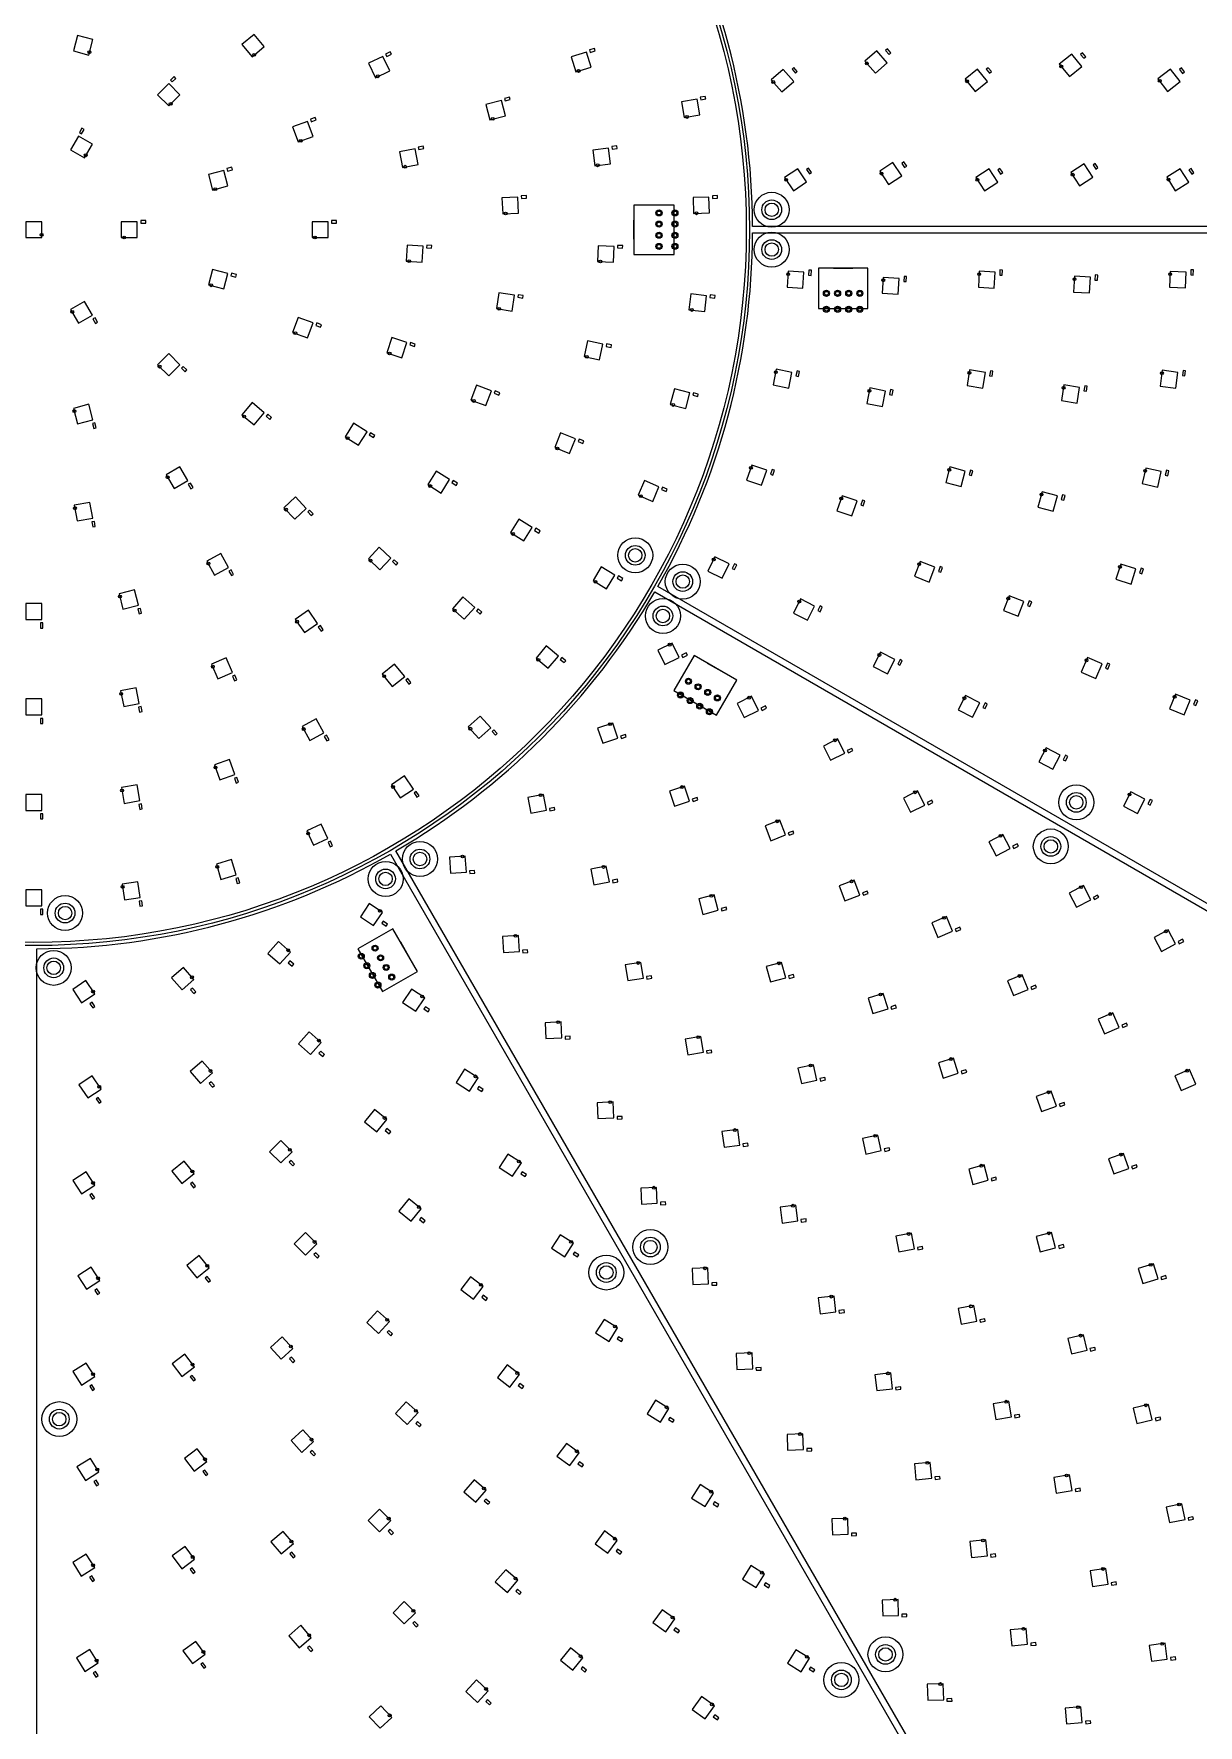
# Model space of a CAD drawing. Header units: millimetres. Extents: x -854 to 854, y -854 to 854.
# Drawn here: x 0 to 366, y -470 to 62 of the extents above; entities that cross this region are included whole.
import ezdxf

# ---------------------------------------------------------------- set-up
doc = ezdxf.new("R2010")
doc.units = ezdxf.units.MM
for name, color, linetype in [('CAP', 30, 'Continuous'), ('LED', 7, 'Continuous'), ('MOUNT', 1, 'Continuous'), ('OUTLINE', 2, 'Continuous'), ('WAGO', 3, 'Continuous')]:
    doc.layers.add(name, color=color, linetype=linetype)

msp = doc.modelspace()

# ---------------------------------------------------------------- linework, layer by layer
at = {"layer": 'CAP'}
for points in [[(110.96, 54.48), (112.41, 55.16), (112.07, 55.89), (110.62, 55.21), (110.96, 54.48)], [(174.95, 55.72), (176.48, 56.19), (176.25, 56.96), (174.72, 56.49), (174.95, 55.72)], [(267.82, 56.27), (268.88, 55.07), (269.48, 55.6), (268.42, 56.8), (267.82, 56.27)], [(329.09, 55.1), (330.09, 53.86), (330.71, 54.36), (329.71, 55.6), (329.09, 55.1)], [(43.52, 46.42), (44.65, 47.55), (44.09, 48.12), (42.96, 46.99), (43.52, 46.42)], [(238.4, 50.42), (239.45, 49.22), (240.05, 49.75), (239, 50.95), (238.4, 50.42)], [(299.45, 50.41), (300.46, 49.17), (301.08, 49.67), (300.08, 50.91), (299.45, 50.41)], [(360.16, 50.38), (361.13, 49.11), (361.77, 49.6), (360.79, 50.87), (360.16, 50.38)], [(148.18, 40.48), (149.73, 40.89), (149.53, 41.66), (147.98, 41.26), (148.18, 40.48)], [(209.67, 40.81), (211.25, 41.1), (211.1, 41.89), (209.53, 41.6), (209.67, 40.81)], [(15.02, 30.12), (15.82, 31.51), (15.13, 31.91), (14.33, 30.52), (15.02, 30.12)], [(87.25, 33.94), (88.76, 34.49), (88.48, 35.24), (86.98, 34.69), (87.25, 33.94)], [(121.03, 25.17), (122.6, 25.47), (122.45, 26.26), (120.88, 25.96), (121.03, 25.17)], [(181.85, 25.35), (183.44, 25.56), (183.34, 26.35), (181.75, 26.15), (181.85, 25.35)], [(272.88, 20.83), (273.76, 19.5), (274.43, 19.95), (273.54, 21.28), (272.88, 20.83)], [(60.9, 18.44), (62.45, 18.86), (62.24, 19.63), (60.7, 19.21), (60.9, 18.44)], [(242.94, 18.87), (243.83, 17.54), (244.49, 17.99), (243.6, 19.32), (242.94, 18.87)], [(303.08, 18.83), (303.95, 17.49), (304.63, 17.92), (303.75, 19.27), (303.08, 18.83)], [(333.04, 20.4), (333.91, 19.06), (334.58, 19.49), (333.71, 20.84), (333.04, 20.4)], [(363.18, 18.8), (364.04, 17.45), (364.71, 17.88), (363.85, 19.23), (363.18, 18.8)], [(153.3, 9.83), (154.9, 9.91), (154.86, 10.71), (153.26, 10.63), (153.3, 9.83)], [(213.38, 9.85), (214.98, 9.91), (214.95, 10.71), (213.35, 10.65), (213.38, 9.85)], [(33.6, 2.05), (35.2, 2.05), (35.2, 2.85), (33.6, 2.85), (33.6, 2.05)], [(93.6, 2.05), (95.2, 2.05), (95.2, 2.85), (93.6, 2.85), (93.6, 2.05)], [(123.48, -5.71), (125.08, -5.82), (125.13, -5.02), (123.54, -4.92), (123.48, -5.71)], [(183.52, -5.74), (185.12, -5.81), (185.15, -5.01), (183.56, -4.94), (183.52, -5.74)], [(61.96, -14.48), (63.51, -14.89), (63.72, -14.12), (62.17, -13.71), (61.96, -14.48)], [(243.69, -12.72), (243.59, -14.31), (244.38, -14.36), (244.49, -12.77), (243.69, -12.72)], [(273.63, -14.68), (273.52, -16.27), (274.32, -16.33), (274.42, -14.73), (273.63, -14.68)], [(303.75, -12.66), (303.67, -14.26), (304.47, -14.3), (304.55, -12.71), (303.75, -12.66)], [(333.71, -14.23), (333.63, -15.83), (334.43, -15.87), (334.51, -14.28), (333.71, -14.23)], [(363.8, -12.63), (363.73, -14.23), (364.52, -14.26), (364.59, -12.67), (363.8, -12.63)], [(152.14, -21.23), (153.72, -21.48), (153.84, -20.68), (152.26, -20.44), (152.14, -21.23)], [(212.54, -21.32), (214.13, -21.5), (214.22, -20.7), (212.63, -20.53), (212.54, -21.32)], [(18.58, -28.07), (19.38, -29.46), (20.07, -29.06), (19.27, -27.67), (18.58, -28.07)], [(88.66, -30.09), (90.16, -30.63), (90.43, -29.88), (88.93, -29.33), (88.66, -30.09)], [(118.18, -36.24), (119.71, -36.74), (119.95, -35.98), (118.43, -35.48), (118.18, -36.24)], [(179.91, -36.68), (181.48, -37.01), (181.64, -36.23), (180.08, -35.89), (179.91, -36.68)], [(46.42, -43.52), (47.55, -44.65), (48.12, -44.09), (46.99, -42.96), (46.42, -43.52)], [(239.95, -44.41), (239.63, -45.98), (240.42, -46.14), (240.73, -44.57), (239.95, -44.41)], [(300.77, -44.35), (300.52, -45.93), (301.31, -46.05), (301.56, -44.47), (300.77, -44.35)], [(361.31, -44.29), (361.1, -45.88), (361.89, -45.98), (362.1, -44.39), (361.31, -44.29)], [(144.75, -51.42), (146.25, -51.98), (146.53, -51.23), (145.03, -50.67), (144.75, -51.42)], [(207.17, -52.04), (208.72, -52.45), (208.92, -51.67), (207.38, -51.27), (207.17, -52.04)], [(269.37, -50.27), (269.06, -51.84), (269.84, -51.99), (270.15, -50.42), (269.37, -50.27)], [(330.4, -49.04), (330.15, -50.62), (330.94, -50.74), (331.19, -49.16), (330.4, -49.04)], [(73.02, -58.59), (74.25, -59.62), (74.76, -59.01), (73.53, -57.98), (73.02, -58.59)], [(18.44, -60.9), (18.86, -62.45), (19.63, -62.24), (19.21, -60.7), (18.44, -60.9)], [(105.46, -64.5), (106.81, -65.35), (107.24, -64.68), (105.89, -63.82), (105.46, -64.5)], [(171.12, -66.55), (172.61, -67.15), (172.91, -66.41), (171.42, -65.81), (171.12, -66.55)], [(48.58, -80.03), (49.38, -81.42), (50.07, -81.02), (49.27, -79.63), (48.58, -80.03)], [(131.44, -79.51), (132.79, -80.36), (133.22, -79.68), (131.86, -78.83), (131.44, -79.51)], [(232.1, -75.35), (231.58, -76.87), (232.34, -77.13), (232.85, -75.61), (232.1, -75.35)], [(294.48, -75.54), (294.07, -77.09), (294.84, -77.29), (295.26, -75.75), (294.48, -75.54)], [(356.08, -75.61), (355.73, -77.17), (356.51, -77.35), (356.86, -75.78), (356.08, -75.61)], [(197.39, -81.65), (198.86, -82.28), (199.17, -81.54), (197.7, -80.92), (197.39, -81.65)], [(260.5, -85), (259.99, -86.51), (260.75, -86.77), (261.26, -85.25), (260.5, -85)], [(323.46, -83.31), (323.05, -84.85), (323.82, -85.06), (324.23, -83.51), (323.46, -83.31)], [(86.1, -88.7), (87.2, -89.86), (87.78, -89.32), (86.69, -88.15), (86.1, -88.7)], [(18.27, -91.82), (18.55, -93.4), (19.34, -93.26), (19.06, -91.68), (18.27, -91.82)], [(157.42, -94.52), (158.78, -95.36), (159.2, -94.67), (157.84, -93.84), (157.42, -94.52)], [(112.74, -104.34), (113.9, -105.44), (114.45, -104.86), (113.29, -103.76), (112.74, -104.34)], [(220.27, -105), (219.57, -106.44), (220.28, -106.79), (220.99, -105.36), (220.27, -105)], [(284.97, -105.91), (284.4, -107.4), (285.15, -107.69), (285.72, -106.2), (284.97, -105.91)], [(61.34, -107.32), (62.11, -108.73), (62.81, -108.34), (62.04, -106.94), (61.34, -107.32)], [(183.4, -109.52), (184.76, -110.36), (185.18, -109.67), (183.81, -108.84), (183.4, -109.52)], [(348.13, -106.36), (347.65, -107.88), (348.41, -108.12), (348.89, -106.6), (348.13, -106.36)], [(312.98, -116.66), (312.41, -118.15), (313.15, -118.44), (313.73, -116.95), (312.98, -116.66)], [(32.72, -119.21), (33.12, -120.76), (33.9, -120.56), (33.5, -119.01), (32.72, -119.21)], [(139.18, -119.76), (140.38, -120.82), (140.91, -120.22), (139.71, -119.16), (139.18, -119.76)], [(247.18, -118.27), (246.47, -119.71), (247.19, -120.06), (247.9, -118.63), (247.18, -118.27)], [(2.05, -123.6), (2.05, -125.2), (2.85, -125.2), (2.85, -123.6), (2.05, -123.6)], [(89.43, -124.9), (90.34, -126.21), (91, -125.75), (90.09, -124.44), (89.43, -124.9)], [(165.49, -135.06), (166.72, -136.08), (167.24, -135.47), (166.01, -134.44), (165.49, -135.06)], [(205.11, -133.03), (203.68, -133.74), (204.03, -134.46), (205.47, -133.75), (205.11, -133.03)], [(272.34, -135.12), (271.62, -136.54), (272.33, -136.91), (273.05, -135.48), (272.34, -135.12)], [(337.54, -136.29), (336.92, -137.77), (337.66, -138.08), (338.27, -136.6), (337.54, -136.29)], [(62.46, -140.34), (63.09, -141.81), (63.82, -141.5), (63.19, -140.03), (62.46, -140.34)], [(116.94, -141.56), (117.94, -142.8), (118.56, -142.3), (117.56, -141.06), (116.94, -141.56)], [(299.07, -148.74), (298.35, -150.16), (299.06, -150.53), (299.78, -149.1), (299.07, -148.74)], [(365.25, -147.77), (364.64, -149.25), (365.38, -149.56), (365.99, -148.08), (365.25, -147.77)], [(2.05, -153.6), (2.05, -155.2), (2.85, -155.2), (2.85, -153.6), (2.05, -153.6)], [(32.93, -150.04), (33.25, -151.61), (34.03, -151.45), (33.71, -149.88), (32.93, -150.04)], [(230.06, -149.7), (228.62, -150.41), (228.98, -151.12), (230.41, -150.42), (230.06, -149.7)], [(91.33, -159.29), (92.11, -160.68), (92.81, -160.29), (92.03, -158.9), (91.33, -159.29)], [(144.07, -157.72), (145.13, -158.91), (145.73, -158.37), (144.66, -157.18), (144.07, -157.72)], [(185.99, -158.67), (184.48, -159.18), (184.74, -159.94), (186.25, -159.42), (185.99, -158.67)], [(257.16, -163.01), (255.73, -163.74), (256.09, -164.45), (257.52, -163.73), (257.16, -163.01)], [(324.37, -165.19), (323.63, -166.61), (324.34, -166.98), (325.08, -165.56), (324.37, -165.19)], [(63.1, -172.43), (63.63, -173.94), (64.38, -173.67), (63.85, -172.16), (63.1, -172.43)], [(33.05, -180.61), (33.32, -182.19), (34.11, -182.05), (33.84, -180.48), (33.05, -180.61)], [(119.57, -177.01), (120.45, -178.35), (121.12, -177.9), (120.23, -176.57), (119.57, -177.01)], [(208.55, -178.45), (207.03, -178.96), (207.29, -179.72), (208.81, -179.2), (208.55, -178.45)], [(282.32, -179.35), (280.89, -180.08), (281.25, -180.79), (282.68, -180.07), (282.32, -179.35)], [(350.98, -179.05), (350.24, -180.47), (350.95, -180.83), (351.69, -179.42), (350.98, -179.05)], [(2.05, -183.6), (2.05, -185.2), (2.85, -185.2), (2.85, -183.6), (2.05, -183.6)], [(163.69, -181.59), (162.12, -181.9), (162.28, -182.68), (163.85, -182.37), (163.69, -181.59)], [(238.71, -189), (237.21, -189.57), (237.5, -190.32), (239, -189.75), (238.71, -189)], [(92.52, -192.53), (93.2, -193.98), (93.92, -193.64), (93.24, -192.19), (92.52, -192.53)], [(309.17, -193), (307.75, -193.74), (308.12, -194.45), (309.54, -193.71), (309.17, -193)], [(138.59, -201.4), (136.99, -201.5), (137.05, -202.3), (138.64, -202.2), (138.59, -201.4)], [(63.5, -203.95), (63.96, -205.49), (64.73, -205.25), (64.27, -203.72), (63.5, -203.95)], [(183.47, -204.14), (181.9, -204.45), (182.06, -205.24), (183.63, -204.93), (183.47, -204.14)], [(33.13, -211.03), (33.36, -212.61), (34.15, -212.49), (33.92, -210.91), (33.13, -211.03)], [(262.02, -207.88), (260.53, -208.45), (260.82, -209.2), (262.31, -208.63), (262.02, -207.88)], [(334.47, -209.12), (333.06, -209.86), (333.43, -210.57), (334.84, -209.83), (334.47, -209.12)], [(2.05, -213.6), (2.05, -215.2), (2.85, -215.2), (2.85, -213.6), (2.05, -213.6)], [(111.18, -218.22), (109.85, -217.34), (109.41, -218), (110.74, -218.89), (111.18, -218.22)], [(217.64, -212.92), (216.1, -213.33), (216.31, -214.1), (217.85, -213.69), (217.64, -212.92)], [(291.18, -219.21), (289.7, -219.83), (290, -220.56), (291.48, -219.95), (291.18, -219.21)], [(361.17, -222.99), (359.76, -223.74), (360.13, -224.45), (361.55, -223.7), (361.17, -222.99)], [(155.26, -226.34), (153.66, -226.45), (153.71, -227.25), (155.31, -227.14), (155.26, -226.34)], [(81.74, -230.87), (80.54, -229.81), (80.01, -230.42), (81.22, -231.47), (81.74, -230.87)], [(50.91, -239.56), (49.86, -238.36), (49.25, -238.89), (50.31, -240.09), (50.91, -239.56)], [(194.2, -234.5), (192.62, -234.75), (192.74, -235.54), (194.32, -235.29), (194.2, -234.5)], [(238.86, -234.13), (237.31, -234.54), (237.52, -235.32), (239.07, -234.9), (238.86, -234.13)], [(314.98, -237.48), (313.5, -238.09), (313.8, -238.83), (315.28, -238.22), (314.98, -237.48)], [(19.21, -244.16), (18.32, -242.83), (17.65, -243.27), (18.54, -244.6), (19.21, -244.16)], [(124.45, -245.13), (123.12, -244.24), (122.67, -244.91), (124, -245.8), (124.45, -245.13)], [(270.96, -243.76), (269.44, -244.24), (269.68, -245), (271.2, -244.52), (270.96, -243.76)], [(343.5, -249.36), (342.03, -250), (342.35, -250.73), (343.82, -250.09), (343.5, -249.36)], [(168.62, -253.52), (167.02, -253.6), (167.06, -254.4), (168.66, -254.31), (168.62, -253.52)], [(91.39, -259.28), (90.19, -258.22), (89.66, -258.82), (90.86, -259.88), (91.39, -259.28)], [(213.08, -257.82), (211.5, -258.07), (211.62, -258.86), (213.2, -258.61), (213.08, -257.82)], [(293.08, -264.02), (291.55, -264.51), (291.79, -265.27), (293.32, -264.79), (293.08, -264.02)], [(56.76, -268.99), (55.71, -267.78), (55.11, -268.31), (56.16, -269.51), (56.76, -268.99)], [(141.27, -270.21), (139.92, -269.34), (139.49, -270.01), (140.83, -270.88), (141.27, -270.21)], [(248.69, -266.45), (247.12, -266.79), (247.3, -267.57), (248.86, -267.23), (248.69, -266.45)], [(21.17, -274.1), (20.28, -272.76), (19.61, -273.21), (20.5, -274.54), (21.17, -274.1)], [(323.9, -274.33), (322.39, -274.86), (322.66, -275.62), (324.17, -275.09), (323.9, -274.33)], [(184.96, -278.68), (183.36, -278.76), (183.4, -279.56), (185, -279.47), (184.96, -278.68)], [(112.25, -283.5), (111, -282.49), (110.5, -283.11), (111.74, -284.12), (112.25, -283.5)], [(224.52, -287.11), (222.93, -287.31), (223.04, -288.11), (224.62, -287.9), (224.52, -287.11)], [(268.95, -288.56), (267.39, -288.91), (267.56, -289.69), (269.13, -289.34), (268.95, -288.56)], [(82, -293.68), (80.87, -292.55), (80.3, -293.11), (81.43, -294.24), (82, -293.68)], [(154.89, -296.94), (153.54, -296.07), (153.11, -296.74), (154.45, -297.61), (154.89, -296.94)], [(346.64, -293.9), (345.13, -294.43), (345.4, -295.18), (346.91, -294.66), (346.64, -293.9)], [(19.15, -304.31), (18.28, -302.97), (17.61, -303.4), (18.48, -304.74), (19.15, -304.31)], [(50.85, -300.64), (49.85, -299.4), (49.22, -299.9), (50.23, -301.14), (50.85, -300.64)], [(302.5, -297.77), (300.95, -298.18), (301.16, -298.96), (302.7, -298.54), (302.5, -297.77)], [(198.64, -305.58), (197.04, -305.65), (197.08, -306.45), (198.67, -306.38), (198.64, -305.58)], [(123, -311.5), (121.76, -310.5), (121.25, -311.12), (122.5, -312.13), (123, -311.5)], [(242.78, -310.91), (241.19, -311.12), (241.3, -311.91), (242.88, -311.7), (242.78, -310.91)], [(89.76, -322.65), (88.63, -321.52), (88.07, -322.09), (89.2, -323.22), (89.76, -322.65)], [(171.32, -322.19), (169.97, -321.33), (169.54, -322), (170.89, -322.86), (171.32, -322.19)], [(279.4, -319.54), (277.83, -319.84), (277.98, -320.63), (279.55, -320.33), (279.4, -319.54)], [(323.71, -318.98), (322.17, -319.4), (322.37, -320.17), (323.92, -319.76), (323.71, -318.98)], [(55.55, -330.27), (54.54, -329.03), (53.92, -329.53), (54.92, -330.77), (55.55, -330.27)], [(355.87, -328.73), (354.34, -329.19), (354.57, -329.96), (356.1, -329.49), (355.87, -328.73)], [(20.72, -334.27), (19.85, -332.92), (19.18, -333.36), (20.05, -334.7), (20.72, -334.27)], [(214.76, -330.88), (213.16, -330.95), (213.2, -331.75), (214.79, -331.68), (214.76, -330.88)], [(142.59, -335.89), (141.32, -334.92), (140.84, -335.55), (142.1, -336.53), (142.59, -335.89)], [(254.74, -339.53), (253.15, -339.71), (253.24, -340.5), (254.83, -340.32), (254.74, -339.53)], [(298.97, -342.28), (297.4, -342.58), (297.54, -343.37), (299.12, -343.07), (298.97, -342.28)], [(112.77, -347.04), (111.59, -345.96), (111.05, -346.55), (112.23, -347.63), (112.77, -347.04)], [(185.18, -348.8), (183.83, -347.94), (183.4, -348.61), (184.75, -349.47), (185.18, -348.8)], [(82.1, -355.55), (81.02, -354.37), (80.43, -354.91), (81.51, -356.09), (82.1, -355.55)], [(333.61, -351.3), (332.05, -351.66), (332.23, -352.44), (333.79, -352.08), (333.61, -351.3)], [(50.8, -361.35), (49.82, -360.08), (49.19, -360.57), (50.16, -361.84), (50.8, -361.35)], [(228.65, -357.62), (227.05, -357.68), (227.08, -358.48), (228.68, -358.42), (228.65, -357.62)], [(19.11, -364.41), (18.25, -363.06), (17.58, -363.49), (18.44, -364.84), (19.11, -364.41)], [(154.07, -363.61), (152.8, -362.64), (152.32, -363.27), (153.58, -364.24), (154.07, -363.61)], [(272.55, -363.67), (270.96, -363.85), (271.05, -364.64), (272.64, -364.46), (272.55, -363.67)], [(121.8, -375.65), (120.62, -374.57), (120.07, -375.16), (121.25, -376.24), (121.8, -375.65)], [(201.37, -374.16), (200.01, -373.31), (199.58, -373.99), (200.94, -374.84), (201.37, -374.16)], [(309.92, -372.37), (308.34, -372.63), (308.47, -373.42), (310.05, -373.16), (309.92, -372.37)], [(354.12, -373.2), (352.56, -373.56), (352.74, -374.34), (354.3, -373.98), (354.12, -373.2)], [(88.59, -384.84), (87.51, -383.66), (86.92, -384.2), (88, -385.38), (88.59, -384.84)], [(172.84, -388.16), (171.55, -387.21), (171.08, -387.86), (172.37, -388.81), (172.84, -388.16)], [(244.61, -383.02), (243.02, -383.08), (243.05, -383.88), (244.64, -383.82), (244.61, -383.02)], [(20.42, -394.38), (19.56, -393.03), (18.88, -393.46), (19.74, -394.81), (20.42, -394.38)], [(54.71, -391.1), (53.74, -389.83), (53.1, -390.31), (54.08, -391.58), (54.71, -391.1)], [(284.9, -391.84), (283.31, -392), (283.39, -392.79), (284.98, -392.64), (284.9, -391.84)], [(328.95, -395.56), (327.37, -395.82), (327.5, -396.61), (329.08, -396.35), (328.95, -395.56)], [(143.35, -399.99), (142.14, -398.95), (141.62, -399.56), (142.83, -400.6), (143.35, -399.99)], [(215.38, -400.68), (214.03, -399.83), (213.6, -400.51), (214.96, -401.36), (215.38, -400.68)], [(113.06, -409.59), (111.93, -408.46), (111.36, -409.02), (112.49, -410.15), (113.06, -409.59)], [(364.45, -404.5), (362.88, -404.82), (363.04, -405.61), (364.61, -405.28), (364.45, -404.5)], [(258.66, -409.63), (257.06, -409.69), (257.09, -410.49), (258.69, -410.43), (258.66, -409.63)], [(82.13, -416.89), (81.09, -415.68), (80.48, -416.2), (81.53, -417.41), (82.13, -416.89)], [(184.84, -415.66), (183.55, -414.71), (183.08, -415.35), (184.36, -416.3), (184.84, -415.66)], [(302.37, -416.22), (300.78, -416.38), (300.86, -417.18), (302.45, -417.02), (302.37, -416.22)], [(19.08, -424.48), (18.23, -423.12), (17.55, -423.55), (18.4, -424.9), (19.08, -424.48)], [(50.75, -421.86), (49.8, -420.58), (49.16, -421.05), (50.11, -422.34), (50.75, -421.86)], [(340.31, -425), (338.73, -425.24), (338.84, -426.03), (340.43, -425.8), (340.31, -425)], [(153.26, -428.31), (152.05, -427.27), (151.52, -427.87), (152.74, -428.92), (153.26, -428.31)], [(231.4, -426.13), (230.04, -425.29), (229.61, -425.96), (230.97, -426.81), (231.4, -426.13)], [(274.51, -435.11), (272.91, -435.16), (272.93, -435.96), (274.53, -435.91), (274.51, -435.11)], [(120.82, -438.57), (119.69, -437.43), (119.13, -438), (120.26, -439.13), (120.82, -438.57)], [(203.03, -440.35), (201.73, -439.42), (201.26, -440.07), (202.56, -441), (203.03, -440.35)], [(87.71, -446.37), (86.67, -445.16), (86.06, -445.68), (87.1, -446.89), (87.71, -446.37)], [(315.02, -444.07), (313.43, -444.21), (313.5, -445.01), (315.09, -444.87), (315.02, -444.07)], [(54.11, -451.67), (53.16, -450.39), (52.51, -450.86), (53.46, -452.15), (54.11, -451.67)], [(173.79, -452.69), (172.56, -451.67), (172.05, -452.29), (173.29, -453.31), (173.79, -452.69)], [(245.54, -452.59), (244.18, -451.74), (243.76, -452.42), (245.12, -453.27), (245.54, -452.59)], [(358.92, -448.54), (357.34, -448.77), (357.45, -449.56), (359.03, -449.33), (358.92, -448.54)], [(20.2, -454.46), (19.35, -453.1), (18.67, -453.53), (19.53, -454.88), (20.2, -454.46)], [(143.82, -463.09), (142.65, -461.99), (142.1, -462.58), (143.27, -463.67), (143.82, -463.09)], [(288.67, -461.64), (287.07, -461.69), (287.09, -462.48), (288.69, -462.44), (288.67, -461.64)], [(215.41, -467.68), (214.11, -466.75), (213.64, -467.4), (214.95, -468.33), (215.41, -467.68)], [(332.23, -468.65), (330.64, -468.79), (330.71, -469.58), (332.3, -469.44), (332.23, -468.65)]]:
    msp.add_lwpolyline(points, dxfattribs=at)
at = {"layer": 'LED'}
for points in [[(12.47, 56.19), (17.3, 54.89), (18.59, 59.72), (13.76, 61.02), (12.47, 56.19)], [(65.42, 58.16), (68.64, 54.33), (72.47, 57.54), (69.25, 61.37), (65.42, 58.16)], [(105.25, 52.29), (107.38, 47.77), (111.91, 49.9), (109.78, 54.42), (105.25, 52.29)], [(168.99, 54.37), (170.45, 49.59), (175.23, 51.05), (173.77, 55.83), (168.99, 54.37)], [(265.04, 56.2), (261.28, 52.91), (264.58, 49.15), (268.34, 52.44), (265.04, 56.2)], [(326.31, 55.14), (322.42, 51.99), (325.57, 48.11), (329.45, 51.25), (326.31, 55.14)], [(235.62, 50.35), (231.86, 47.05), (235.16, 43.29), (238.92, 46.59), (235.62, 50.35)], [(296.68, 50.45), (292.79, 47.3), (295.94, 43.41), (299.82, 46.56), (296.68, 50.45)], [(357.38, 50.49), (353.41, 47.45), (356.46, 43.48), (360.43, 46.53), (357.38, 50.49)], [(38.89, 42.43), (42.43, 38.89), (45.96, 42.43), (42.43, 45.96), (38.89, 42.43)], [(142.16, 39.39), (143.42, 34.55), (148.26, 35.8), (147.01, 40.64), (142.16, 39.39)], [(203.59, 40.15), (204.5, 35.23), (209.42, 36.14), (208.51, 41.06), (203.59, 40.15)], [(81.37, 32.28), (83.08, 27.58), (87.78, 29.29), (86.07, 33.99), (81.37, 32.28)], [(11.58, 25.07), (15.92, 22.57), (18.42, 26.9), (14.08, 29.4), (11.58, 25.07)], [(114.95, 24.47), (115.89, 19.56), (120.8, 20.5), (119.86, 25.41), (114.95, 24.47)], [(175.74, 25.03), (176.38, 20.07), (181.34, 20.7), (180.7, 25.66), (175.74, 25.03)], [(54.89, 17.3), (56.19, 12.47), (61.02, 13.76), (59.72, 18.59), (54.89, 17.3)], [(240.18, 19.16), (236.02, 16.39), (238.8, 12.23), (242.95, 15.01), (240.18, 19.16)], [(270.11, 21.13), (265.95, 18.35), (268.73, 14.19), (272.89, 16.97), (270.11, 21.13)], [(300.32, 19.16), (296.13, 16.44), (298.85, 12.24), (303.05, 14.97), (300.32, 19.16)], [(330.28, 20.73), (326.09, 18.01), (328.81, 13.81), (333.01, 16.54), (330.28, 20.73)], [(360.42, 19.15), (356.21, 16.47), (358.89, 12.25), (363.11, 14.94), (360.42, 19.15)], [(147.18, 9.97), (147.44, 4.97), (152.43, 5.23), (152.18, 10.22), (147.18, 9.97)], [(207.27, 10.08), (207.45, 5.08), (212.45, 5.26), (212.27, 10.26), (207.27, 10.08)], [(-2.5, -2.5), (2.5, -2.5), (2.5, 2.5), (-2.5, 2.5), (-2.5, -2.5)], [(27.5, 2.5), (27.5, -2.5), (32.5, -2.5), (32.5, 2.5), (27.5, 2.5)], [(87.5, 2.5), (87.5, -2.5), (92.5, -2.5), (92.5, 2.5), (87.5, 2.5)], [(117.43, -4.88), (117.11, -9.87), (122.1, -10.19), (122.42, -5.2), (117.43, -4.88)], [(177.45, -5.04), (177.23, -10.03), (182.23, -10.24), (182.44, -5.25), (177.45, -5.04)], [(56.19, -12.47), (54.89, -17.3), (59.72, -18.59), (61.02, -13.76), (56.19, -12.47)], [(242.14, -13.37), (237.16, -13.04), (236.83, -18.03), (241.82, -18.35), (242.14, -13.37)], [(272.08, -15.33), (267.09, -15), (266.76, -19.99), (271.75, -20.32), (272.08, -15.33)], [(302.22, -13.34), (297.22, -13.07), (296.96, -18.07), (301.95, -18.33), (302.22, -13.34)], [(332.18, -14.91), (327.18, -14.64), (326.92, -19.64), (331.91, -19.9), (332.18, -14.91)], [(362.26, -13.31), (357.27, -13.1), (357.05, -18.09), (362.05, -18.31), (362.26, -13.31)], [(146.18, -19.86), (145.42, -24.81), (150.36, -25.56), (151.12, -20.62), (146.18, -19.86)], [(206.53, -20.21), (205.98, -25.18), (210.95, -25.73), (211.5, -20.76), (206.53, -20.21)], [(15.92, -22.57), (11.58, -25.07), (14.08, -29.4), (18.42, -26.9), (15.92, -22.57)], [(83.08, -27.58), (81.37, -32.28), (86.07, -33.99), (87.78, -29.29), (83.08, -27.58)], [(112.52, -33.93), (110.98, -38.69), (115.73, -40.23), (117.28, -35.48), (112.52, -33.93)], [(174.04, -34.95), (172.99, -39.84), (177.88, -40.89), (178.93, -36.01), (174.04, -34.95)], [(42.43, -38.89), (38.89, -42.43), (42.43, -45.96), (45.96, -42.43), (42.43, -38.89)], [(238.33, -44.86), (233.42, -43.88), (232.45, -48.79), (237.35, -49.76), (238.33, -44.86)], [(299.17, -44.85), (294.23, -44.07), (293.45, -49.01), (298.38, -49.79), (299.17, -44.85)], [(359.73, -44.84), (354.77, -44.18), (354.12, -49.14), (359.07, -49.79), (359.73, -44.84)], [(139.19, -48.88), (137.45, -53.57), (142.14, -55.31), (143.88, -50.62), (139.19, -48.88)], [(201.39, -50.06), (200.12, -54.9), (204.96, -56.17), (206.22, -51.33), (201.39, -50.06)], [(267.75, -50.71), (262.85, -49.73), (261.87, -54.64), (266.78, -55.61), (267.75, -50.71)], [(328.8, -49.55), (323.86, -48.76), (323.08, -53.7), (328.02, -54.48), (328.8, -49.55)], [(17.3, -54.89), (12.47, -56.19), (13.76, -61.02), (18.59, -59.72), (17.3, -54.89)], [(68.64, -54.33), (65.42, -58.16), (69.25, -61.37), (72.47, -57.54), (68.64, -54.33)], [(100.55, -60.85), (97.87, -65.07), (102.09, -67.75), (104.77, -63.53), (100.55, -60.85)], [(165.63, -63.86), (163.77, -68.5), (168.41, -70.37), (170.27, -65.73), (165.63, -63.86)], [(230.43, -75.58), (225.7, -73.97), (224.09, -78.71), (228.83, -80.32), (230.43, -75.58)], [(45.92, -74.53), (41.58, -77.03), (44.08, -81.36), (48.42, -78.86), (45.92, -74.53)], [(126.5, -75.9), (123.85, -80.14), (128.1, -82.79), (130.74, -78.55), (126.5, -75.9)], [(191.95, -78.85), (189.99, -83.46), (194.6, -85.41), (196.55, -80.81), (191.95, -78.85)], [(292.84, -75.88), (288.01, -74.58), (286.72, -79.41), (291.55, -80.71), (292.84, -75.88)], [(354.45, -76.02), (349.57, -74.94), (348.48, -79.82), (353.37, -80.9), (354.45, -76.02)], [(82.26, -83.94), (78.61, -87.37), (82.03, -91.01), (85.68, -87.59), (82.26, -83.94)], [(258.84, -85.22), (254.11, -83.62), (252.5, -88.35), (257.23, -89.96), (258.84, -85.22)], [(321.82, -83.64), (316.99, -82.35), (315.69, -87.18), (320.52, -88.47), (321.82, -83.64)], [(17.66, -85.74), (12.73, -86.6), (13.6, -91.53), (18.52, -90.66), (17.66, -85.74)], [(152.46, -90.94), (149.84, -95.19), (154.09, -97.81), (156.71, -93.56), (152.46, -90.94)], [(108.63, -99.81), (105.18, -103.43), (108.81, -106.88), (112.25, -103.26), (108.63, -99.81)], [(58.8, -101.76), (54.42, -104.17), (56.82, -108.55), (61.21, -106.14), (58.8, -101.76)], [(178.42, -105.96), (175.82, -110.23), (180.09, -112.83), (182.69, -108.57), (178.42, -105.96)], [(218.6, -105.01), (214.11, -102.8), (211.9, -107.29), (216.39, -109.5), (218.6, -105.01)], [(283.3, -106.07), (278.64, -104.28), (276.84, -108.95), (281.51, -110.74), (283.3, -106.07)], [(346.47, -106.62), (341.71, -105.12), (340.2, -109.89), (344.97, -111.39), (346.47, -106.62)], [(31.64, -113.19), (26.8, -114.43), (28.04, -119.27), (32.89, -118.03), (31.64, -113.19)], [(134.9, -115.39), (131.59, -119.15), (135.35, -122.45), (138.65, -118.7), (134.9, -115.39)], [(245.5, -118.28), (241.02, -116.07), (238.81, -120.55), (243.29, -122.77), (245.5, -118.28)], [(311.31, -116.82), (306.64, -115.03), (304.85, -119.7), (309.52, -121.49), (311.31, -116.82)], [(2.5, -117.5), (-2.5, -117.5), (-2.5, -122.5), (2.5, -122.5), (2.5, -117.5)], [(86.31, -119.63), (82.21, -122.49), (85.07, -126.59), (89.17, -123.74), (86.31, -119.63)], [(161.09, -130.81), (157.9, -134.65), (161.74, -137.85), (164.94, -134.01), (161.09, -130.81)], [(202.9, -134.47), (200.69, -129.99), (196.2, -132.2), (198.42, -136.68), (202.9, -134.47)], [(270.66, -135.1), (266.21, -132.83), (263.94, -137.29), (268.39, -139.56), (270.66, -135.1)], [(60.46, -134.56), (55.87, -136.53), (57.84, -141.13), (62.44, -139.16), (60.46, -134.56)], [(113.45, -136.53), (109.56, -139.67), (112.71, -143.56), (116.6, -140.42), (113.45, -136.53)], [(335.86, -136.41), (331.24, -134.5), (329.33, -139.12), (333.95, -141.03), (335.86, -136.41)], [(2.5, -147.5), (-2.5, -147.5), (-2.5, -152.5), (2.5, -152.5), (2.5, -147.5)], [(32.14, -143.98), (27.24, -144.98), (28.25, -149.88), (33.15, -148.88), (32.14, -143.98)], [(227.84, -151.14), (225.63, -146.66), (221.15, -148.87), (223.36, -153.35), (227.84, -151.14)], [(297.39, -148.72), (292.94, -146.45), (290.67, -150.91), (295.12, -153.18), (297.39, -148.72)], [(363.58, -147.89), (358.96, -145.98), (357.05, -150.6), (361.67, -152.51), (363.58, -147.89)], [(88.75, -153.74), (84.38, -156.18), (86.82, -160.54), (91.19, -158.11), (88.75, -153.74)], [(140.33, -152.87), (136.61, -156.21), (139.94, -159.93), (143.67, -156.6), (140.33, -152.87)], [(183.61, -159.81), (182.01, -155.07), (177.27, -156.68), (178.88, -161.41), (183.61, -159.81)], [(254.96, -164.48), (252.69, -160.03), (248.24, -162.3), (250.51, -166.75), (254.96, -164.48)], [(322.7, -165.17), (318.26, -162.86), (315.95, -167.29), (320.39, -169.6), (322.7, -165.17)], [(61.49, -166.53), (56.78, -168.19), (58.44, -172.91), (63.16, -171.24), (61.49, -166.53)], [(32.46, -174.52), (27.53, -175.37), (28.38, -180.3), (33.31, -179.45), (32.46, -174.52)], [(116.58, -171.68), (112.41, -174.43), (115.17, -178.6), (119.34, -175.85), (116.58, -171.68)], [(206.17, -179.59), (204.56, -174.85), (199.83, -176.46), (201.43, -181.19), (206.17, -179.59)], [(2.5, -177.5), (-2.5, -177.5), (-2.5, -182.5), (2.5, -182.5), (2.5, -177.5)], [(161.18, -182.41), (160.21, -177.5), (155.3, -178.48), (156.28, -183.38), (161.18, -182.41)], [(280.12, -180.82), (277.85, -176.37), (273.4, -178.64), (275.67, -183.09), (280.12, -180.82)], [(349.31, -179.02), (344.87, -176.71), (342.56, -181.15), (347, -183.45), (349.31, -179.02)], [(236.37, -190.23), (234.58, -185.57), (229.91, -187.36), (231.71, -192.03), (236.37, -190.23)], [(90.34, -186.82), (85.81, -188.94), (87.93, -193.47), (92.46, -191.35), (90.34, -186.82)], [(306.99, -194.49), (304.68, -190.06), (300.25, -192.36), (302.56, -196.8), (306.99, -194.49)], [(62.17, -197.98), (57.39, -199.42), (58.83, -204.21), (63.62, -202.77), (62.17, -197.98)], [(136, -201.88), (135.67, -196.89), (130.68, -197.22), (131.01, -202.21), (136, -201.88)], [(180.96, -204.96), (179.99, -200.06), (175.08, -201.03), (176.06, -205.94), (180.96, -204.96)], [(32.69, -204.92), (27.74, -205.65), (28.47, -210.6), (33.41, -209.87), (32.69, -204.92)], [(259.69, -209.11), (257.9, -204.45), (253.23, -206.24), (255.02, -210.91), (259.69, -209.11)], [(332.29, -210.61), (329.99, -206.17), (325.55, -208.48), (327.86, -212.92), (332.29, -210.61)], [(2.5, -207.5), (-2.5, -207.5), (-2.5, -212.5), (2.5, -212.5), (2.5, -207.5)], [(106.84, -218.72), (109.62, -214.56), (105.46, -211.78), (102.68, -215.94), (106.84, -218.72)], [(215.19, -213.9), (213.9, -209.07), (209.07, -210.36), (210.36, -215.19), (215.19, -213.9)], [(288.87, -220.51), (286.96, -215.89), (282.34, -217.8), (284.25, -222.42), (288.87, -220.51)], [(152.66, -226.83), (152.34, -221.84), (147.35, -222.17), (147.67, -227.16), (152.66, -226.83)], [(359, -224.5), (356.67, -220.08), (352.25, -222.41), (354.58, -226.83), (359, -224.5)], [(77.38, -230.79), (80.67, -227.03), (76.91, -223.74), (73.62, -227.49), (77.38, -230.79)], [(46.59, -238.92), (50.35, -235.62), (47.05, -231.86), (43.29, -235.16), (46.59, -238.92)], [(191.66, -235.22), (190.87, -230.28), (185.94, -231.07), (186.72, -236), (191.66, -235.22)], [(236.41, -235.11), (235.11, -230.28), (230.28, -231.58), (231.58, -236.41), (236.41, -235.11)], [(15.01, -242.95), (19.16, -240.18), (16.39, -236.02), (12.23, -238.8), (15.01, -242.95)], [(120.11, -245.62), (122.89, -241.47), (118.73, -238.69), (115.95, -242.85), (120.11, -245.62)], [(312.67, -238.77), (310.76, -234.15), (306.14, -236.06), (308.05, -240.68), (312.67, -238.77)], [(268.56, -244.85), (267.05, -240.08), (262.28, -241.58), (263.79, -246.35), (268.56, -244.85)], [(166.02, -253.97), (165.76, -248.97), (160.76, -249.24), (161.03, -254.23), (166.02, -253.97)], [(341.22, -250.7), (339.22, -246.11), (334.64, -248.11), (336.64, -252.7), (341.22, -250.7)], [(87.02, -259.2), (90.32, -255.44), (86.56, -252.14), (83.26, -255.9), (87.02, -259.2)], [(210.54, -258.54), (209.75, -253.6), (204.82, -254.38), (205.6, -259.32), (210.54, -258.54)], [(290.67, -265.11), (289.17, -260.34), (284.4, -261.85), (285.91, -266.62), (290.67, -265.11)], [(52.44, -268.34), (56.2, -265.04), (52.91, -261.28), (49.15, -264.58), (52.44, -268.34)], [(136.93, -270.76), (139.66, -266.57), (135.46, -263.84), (132.74, -268.04), (136.93, -270.76)], [(246.19, -267.32), (245.11, -262.44), (240.23, -263.52), (241.31, -268.4), (246.19, -267.32)], [(365.36, -268.51), (363.36, -263.93), (358.78, -265.93), (360.78, -270.51), (365.36, -268.51)], [(16.97, -272.89), (21.13, -270.11), (18.35, -265.95), (14.19, -268.73), (16.97, -272.89)], [(321.53, -275.49), (319.88, -270.78), (315.16, -272.43), (316.81, -277.15), (321.53, -275.49)], [(182.36, -279.13), (182.1, -274.13), (177.1, -274.4), (177.37, -279.39), (182.36, -279.13)], [(107.88, -283.59), (111.03, -279.7), (107.14, -276.56), (103.99, -280.44), (107.88, -283.59)], [(77.65, -293.31), (81.18, -289.78), (77.65, -286.24), (74.11, -289.78), (77.65, -293.31)], [(221.96, -287.76), (221.31, -282.8), (216.35, -283.45), (217, -288.41), (221.96, -287.76)], [(266.46, -289.44), (265.38, -284.56), (260.5, -285.64), (261.58, -290.52), (266.46, -289.44)], [(150.55, -297.49), (153.28, -293.3), (149.08, -290.57), (146.36, -294.77), (150.55, -297.49)], [(344.27, -295.06), (342.62, -290.34), (337.9, -292), (339.55, -296.71), (344.27, -295.06)], [(14.97, -303.05), (19.16, -300.32), (16.44, -296.13), (12.24, -298.85), (14.97, -303.05)], [(46.56, -299.82), (50.45, -296.68), (47.3, -292.79), (43.41, -295.94), (46.56, -299.82)], [(300.05, -298.75), (298.75, -293.92), (293.92, -295.22), (295.22, -300.05), (300.05, -298.75)], [(196.03, -306.01), (195.82, -301.01), (190.82, -301.23), (191.04, -306.23), (196.03, -306.01)], [(118.63, -311.6), (121.78, -307.71), (117.89, -304.57), (114.75, -308.45), (118.63, -311.6)], [(240.22, -311.56), (239.57, -306.6), (234.61, -307.26), (235.26, -312.21), (240.22, -311.56)], [(85.41, -322.29), (88.95, -318.76), (85.41, -315.22), (81.87, -318.76), (85.41, -322.29)], [(166.99, -322.78), (169.68, -318.56), (165.46, -315.87), (162.78, -320.09), (166.99, -322.78)], [(276.88, -320.34), (275.95, -315.43), (271.04, -316.36), (271.97, -321.27), (276.88, -320.34)], [(321.26, -319.97), (319.97, -315.14), (315.14, -316.43), (316.43, -321.26), (321.26, -319.97)], [(51.25, -329.45), (55.14, -326.31), (51.99, -322.42), (48.11, -325.57), (51.25, -329.45)], [(16.54, -333.01), (20.73, -330.28), (18.01, -326.09), (13.81, -328.81), (16.54, -333.01)], [(138.23, -336.1), (141.27, -332.14), (137.3, -329.09), (134.26, -333.06), (138.23, -336.1)], [(212.15, -331.31), (211.94, -326.32), (206.94, -326.53), (207.16, -331.53), (212.15, -331.31)], [(353.45, -329.79), (352, -325.01), (347.22, -326.46), (348.67, -331.24), (353.45, -329.79)], [(108.41, -346.87), (111.79, -343.18), (108.1, -339.81), (104.72, -343.49), (108.41, -346.87)], [(252.17, -340.14), (251.61, -335.17), (246.64, -335.73), (247.2, -340.7), (252.17, -340.14)], [(296.45, -343.08), (295.52, -338.17), (290.61, -339.1), (291.54, -344.01), (296.45, -343.08)], [(180.85, -349.39), (183.53, -345.17), (179.32, -342.48), (176.63, -346.7), (180.85, -349.39)], [(77.76, -355), (81.45, -351.62), (78.07, -347.93), (74.39, -351.31), (77.76, -355)], [(331.13, -352.2), (329.99, -347.33), (325.12, -348.47), (326.26, -353.34), (331.13, -352.2)], [(46.53, -360.43), (50.49, -357.38), (47.45, -353.41), (43.48, -356.46), (46.53, -360.43)], [(226.05, -358.03), (225.86, -353.03), (220.86, -353.22), (221.05, -358.22), (226.05, -358.03)], [(14.94, -363.11), (19.15, -360.42), (16.47, -356.21), (12.25, -358.89), (14.94, -363.11)], [(149.71, -363.82), (152.75, -359.85), (148.78, -356.81), (145.74, -360.77), (149.71, -363.82)], [(269.98, -364.27), (269.42, -359.3), (264.45, -359.86), (265.01, -364.83), (269.98, -364.27)], [(117.43, -375.48), (120.81, -371.8), (117.12, -368.42), (113.74, -372.1), (117.43, -375.48)], [(197.04, -374.78), (199.7, -370.54), (195.47, -367.88), (192.81, -372.12), (197.04, -374.78)], [(307.38, -373.1), (306.57, -368.17), (301.63, -368.99), (302.45, -373.92), (307.38, -373.1)], [(351.63, -374.1), (350.5, -369.23), (345.63, -370.36), (346.77, -375.23), (351.63, -374.1)], [(84.26, -384.29), (87.94, -380.91), (84.57, -377.22), (80.88, -380.6), (84.26, -384.29)], [(168.48, -388.45), (171.45, -384.43), (167.43, -381.46), (164.46, -385.48), (168.48, -388.45)], [(242.01, -383.43), (241.82, -378.43), (236.82, -378.62), (237.01, -383.62), (242.01, -383.43)], [(16.25, -393.08), (20.46, -390.39), (17.78, -386.18), (13.56, -388.86), (16.25, -393.08)], [(50.44, -390.17), (54.41, -387.13), (51.37, -383.16), (47.4, -386.2), (50.44, -390.17)], [(282.32, -392.41), (281.83, -387.43), (276.86, -387.92), (277.35, -392.9), (282.32, -392.41)], [(138.98, -399.96), (142.24, -396.17), (138.45, -392.91), (135.19, -396.7), (138.98, -399.96)], [(326.41, -396.29), (325.6, -391.36), (320.67, -392.18), (321.48, -397.11), (326.41, -396.29)], [(211.06, -401.3), (213.72, -397.07), (209.48, -394.41), (206.82, -398.64), (211.06, -401.3)], [(108.7, -409.22), (112.24, -405.69), (108.7, -402.15), (105.17, -405.69), (108.7, -409.22)], [(361.94, -405.34), (360.93, -400.44), (356.04, -401.45), (357.05, -406.35), (361.94, -405.34)], [(77.82, -416.2), (81.61, -412.94), (78.35, -409.15), (74.56, -412.41), (77.82, -416.2)], [(180.48, -415.95), (183.45, -411.93), (179.42, -408.96), (176.46, -412.98), (180.48, -415.95)], [(256.05, -410.03), (255.89, -405.04), (250.89, -405.2), (251.06, -410.2), (256.05, -410.03)], [(46.5, -420.86), (50.52, -417.89), (47.55, -413.86), (43.53, -416.83), (46.5, -420.86)], [(299.8, -416.79), (299.31, -411.82), (294.33, -412.31), (294.82, -417.28), (299.8, -416.79)], [(14.92, -423.15), (19.15, -420.49), (16.49, -416.26), (12.26, -418.92), (14.92, -423.15)], [(227.07, -426.77), (229.71, -422.52), (225.47, -419.88), (222.83, -424.13), (227.07, -426.77)], [(148.89, -428.27), (152.15, -424.48), (148.36, -421.22), (145.1, -425.01), (148.89, -428.27)], [(337.76, -425.7), (337.04, -420.75), (332.09, -421.47), (332.82, -426.42), (337.76, -425.7)], [(271.9, -435.51), (271.73, -430.51), (266.73, -430.68), (266.9, -435.67), (271.9, -435.51)], [(116.47, -438.2), (120, -434.67), (116.47, -431.13), (112.93, -434.67), (116.47, -438.2)], [(198.68, -440.7), (201.59, -436.64), (197.52, -433.73), (194.61, -437.79), (198.68, -440.7)], [(83.4, -445.68), (87.19, -442.42), (83.92, -438.63), (80.13, -441.89), (83.4, -445.68)], [(312.44, -444.61), (312, -439.63), (307.02, -440.07), (307.46, -445.05), (312.44, -444.61)], [(16.04, -453.13), (20.27, -450.47), (17.61, -446.24), (13.38, -448.9), (16.04, -453.13)], [(49.86, -450.67), (53.88, -447.7), (50.91, -443.67), (46.89, -446.64), (49.86, -450.67)], [(169.43, -452.75), (172.6, -448.89), (168.73, -445.72), (165.56, -449.58), (169.43, -452.75)], [(241.22, -453.22), (243.86, -448.98), (239.61, -446.34), (236.97, -450.58), (241.22, -453.22)], [(356.37, -449.23), (355.65, -444.28), (350.7, -445.01), (351.42, -449.95), (356.37, -449.23)], [(139.45, -462.87), (142.87, -459.22), (139.22, -455.8), (135.8, -459.45), (139.45, -462.87)], [(286.06, -462.03), (285.91, -457.03), (280.92, -457.18), (281.06, -462.17), (286.06, -462.03)], [(211.06, -468.03), (213.97, -463.96), (209.9, -461.05), (206.99, -465.12), (211.06, -468.03)], [(108.88, -470.99), (112.53, -467.58), (109.11, -463.93), (105.46, -467.35), (108.88, -470.99)], [(329.65, -469.19), (329.21, -464.21), (324.23, -464.64), (324.67, -469.63), (329.65, -469.19)]]:
    msp.add_lwpolyline(points, dxfattribs=at)
for centre in [(17.48, 55.78), (69.29, 54.95), (108.17, 48.2), (171.3, 49.9), (261.92, 52.26), (323.03, 51.32), (232.49, 46.41), (293.4, 46.63), (354, 46.77), (43.03, 39.56), (144.28, 34.83), (205.38, 35.44), (83.91, 27.93), (16.32, 23.37), (116.76, 19.78), (177.27, 20.23), (236.56, 15.67), (266.5, 17.63), (296.66, 15.71), (326.62, 17.28), (356.73, 15.74), (57.04, 12.75), (148.33, 5.07), (208.35, 5.16), (2.45, -1.6), (28.4, -2.45), (88.4, -2.45), (118.01, -9.88), (178.14, -10.02), (237.15, -13.94), (267.08, -15.9), (297.23, -13.97), (327.18, -15.54), (357.28, -14), (55.78, -17.48), (12.08, -25.82), (146.32, -24.89), (206.88, -25.23), (82.23, -32.54), (111.85, -38.92), (173.88, -39.98), (39.56, -43.03), (233.3, -44.77), (294.14, -44.97), (354.7, -45.08), (262.72, -50.63), (323.77, -49.66), (12.75, -57.04), (66.14, -58.7), (138.31, -53.84), (201, -55.08), (98.66, -65.51), (164.62, -68.79), (225.46, -74.84), (42.08, -77.78), (287.83, -75.47), (349.42, -75.83), (124.64, -80.58), (190.84, -83.76), (253.87, -84.49), (316.8, -83.23), (12.94, -87.48), (79.26, -87.99), (150.63, -95.62), (54.89, -104.94), (105.87, -104.02), (213.76, -103.63), (278.36, -105.14), (341.48, -105.99), (176.61, -110.66), (27.07, -115.29), (240.67, -116.9), (306.37, -115.89), (132.3, -119.7), (82.77, -123.2), (199.9, -130.43), (56.27, -137.34), (158.62, -135.19), (265.85, -133.66), (330.95, -135.35), (110.17, -140.34), (27.47, -145.86), (224.85, -147.1), (292.58, -147.28), (358.66, -146.83), (84.87, -156.94), (137.24, -156.85), (181.17, -155.41), (251.91, -160.48), (317.89, -163.68), (57.12, -169.03), (112.95, -175.16), (203.72, -175.19), (27.73, -176.25), (159.33, -177.73), (277.07, -176.82), (344.5, -177.53), (233.76, -185.94), (86.24, -189.74), (303.91, -190.52), (134.77, -197), (57.69, -200.27), (179.11, -200.28), (27.92, -206.54), (257.07, -204.82), (329.21, -206.63), (213.04, -209.35), (108.84, -214.1), (286.15, -216.28), (151.44, -221.95), (355.89, -220.54), (79.96, -226.48), (189.99, -230.47), (234.26, -230.56), (18.62, -239.46), (49.72, -234.98), (309.95, -234.54), (122.11, -241.01), (266.21, -240.39), (164.86, -249.07), (338.42, -246.52), (89.61, -254.88), (208.87, -253.79), (288.33, -260.66), (55.57, -264.4), (138.87, -266.12), (244.24, -262.68), (362.56, -264.33), (20.58, -269.39), (319.05, -271.12), (181.2, -274.23), (110.3, -279.18), (220.42, -282.97), (264.51, -284.8), (80.51, -289.18), (341.79, -290.69), (49.84, -296.01), (152.49, -292.85), (297.9, -294.2), (18.63, -299.6), (194.92, -301.1), (121.05, -307.18), (238.68, -306.77), (88.27, -318.15), (168.9, -318.12), (275.08, -315.64), (319.11, -315.42), (20.2, -329.56), (54.53, -325.64), (211.04, -326.41), (351.15, -325.32), (140.53, -331.63), (250.72, -335.32), (294.65, -338.38), (111.09, -342.61), (182.75, -344.73), (80.81, -350.99), (329.13, -347.59), (224.96, -353.12), (18.63, -359.69), (49.91, -356.7), (152.01, -359.34), (268.53, -359.46), (120.11, -371.22), (198.91, -370.11), (305.69, -368.37), (349.63, -369.48), (87.3, -380.28), (240.92, -378.52), (53.82, -386.44), (170.7, -383.94), (280.94, -387.57), (19.94, -389.66), (324.72, -391.56), (141.53, -395.62), (212.93, -396.63), (360.06, -400.67), (111.57, -405.09), (254.99, -405.12), (80.98, -412.29), (182.69, -411.43), (298.42, -411.96), (18.63, -419.76), (49.95, -417.19), (151.44, -423.93), (228.92, -422.09), (336.16, -420.93), (270.83, -430.59), (119.33, -434.07), (200.83, -436.16), (311.11, -439.76), (86.56, -441.77), (354.76, -444.46), (19.75, -449.74), (53.31, -447), (171.87, -448.36), (243.06, -448.54), (285.02, -457.11), (142.18, -458.64), (111.88, -466.95), (213.21, -463.48), (328.32, -464.34)]:
    msp.add_circle(centre, 0.45, dxfattribs=at)
at = {"layer": 'MOUNT'}
for centre, radius in [((232, 6.25), 5.5), ((232, 6.25), 3.1), ((232, 6.25), 2.11), ((232, -6.25), 5.5), ((232, -6.25), 3.1), ((232, -6.25), 2.11), ((189.08, -102.35), 5.5), ((189.08, -102.35), 3.1), ((189.08, -102.35), 2.11), ((204.04, -110.59), 5.5), ((204.04, -110.59), 3.1), ((204.04, -110.59), 2.11), ((197.79, -121.41), 5.5), ((197.79, -121.41), 3.1), ((197.79, -121.41), 2.11), ((327.75, -179.99), 5.5), ((327.75, -179.99), 3.1), ((327.75, -179.99), 2.11), ((319.75, -193.85), 5.5), ((319.75, -193.85), 3.1), ((121.41, -197.79), 5.5), ((121.41, -197.79), 3.1), ((121.41, -197.79), 2.11), ((319.75, -193.85), 2.11), ((110.59, -204.04), 5.5), ((110.59, -204.04), 3.1), ((110.59, -204.04), 2.11), ((9.83, -214.78), 5.5), ((9.83, -214.78), 3.1), ((9.83, -214.78), 2.11), ((6.25, -232), 5.5), ((6.25, -232), 3.1), ((6.25, -232), 2.11), ((193.85, -319.75), 5.5), ((193.85, -319.75), 3.1), ((193.85, -319.75), 2.11), ((179.99, -327.75), 5.5), ((179.99, -327.75), 3.1), ((179.99, -327.75), 2.11), ((8, -373.84), 5.5), ((8, -373.84), 3.1), ((8, -373.84), 2.11), ((267.77, -447.79), 5.5), ((267.77, -447.79), 3.1), ((267.77, -447.79), 2.11), ((253.91, -455.79), 5.5), ((253.91, -455.79), 3.1), ((253.91, -455.79), 2.11)]:
    msp.add_circle(centre, radius, dxfattribs=at)
at = {"layer": 'OUTLINE'}
for p, q in [((674, 1), (226, 1)), ((226, -1), (674, -1)), ((195.22, -113.86), (583.2, -337.87)), ((584.2, -336.13), (196.22, -112.13)), ((112.13, -196.22), (336.13, -584.2)), ((337.87, -583.2), (113.86, -195.22)), ((1, -674), (1, -226))]:
    msp.add_line(p, q, dxfattribs=at)
for radius in [848, 675, 225, 224]:
    msp.add_circle((0, 0), radius, dxfattribs=at)
for radius, start, end in [(226, 360.2535, 389.7465), (226, 330.2535, 359.7465), (226, 300.2535, 329.7465), (226, 270.2535, 299.7465), (674, 300.085, 329.915), (676, 300.0848, 329.9152)]:
    msp.add_arc((0, 0), radius, start, end, dxfattribs=at)
at = {"layer": 'WAGO'}
for p, q in [((188.66, -3), (188.66, 3)), ((251.45, -12.1), (257.45, -12.1)), ((211.72, -136.21), (216.91, -139.21)), ((115.25, -223.82), (118.25, -229.01))]:
    msp.add_line(p, q, dxfattribs=at)
for points in [[(201.36, -7.75), (201.36, 7.75), (188.66, 7.75), (188.66, -7.75), (201.36, -7.75)], [(246.7, -24.8), (262.2, -24.8), (262.2, -12.1), (246.7, -12.1), (246.7, -24.8)], [(201.25, -144.83), (214.68, -152.58), (221.03, -141.58), (207.6, -133.83), (201.25, -144.83)], [(101.87, -226.05), (109.62, -239.48), (120.62, -233.13), (112.87, -219.7), (101.87, -226.05)]]:
    msp.add_lwpolyline(points, dxfattribs=at)
for centre, radius in [((196.56, 5.25), 0.95), ((196.56, 5.25), 0.6), ((201.56, 5.25), 0.95), ((201.56, 5.25), 0.6), ((196.56, 1.75), 0.95), ((196.56, 1.75), 0.6), ((201.56, 1.75), 0.95), ((201.56, 1.75), 0.6), ((196.56, -1.75), 0.95), ((196.56, -5.25), 0.95), ((196.56, -1.75), 0.6), ((196.56, -5.25), 0.6), ((201.56, -1.75), 0.95), ((201.56, -5.25), 0.95), ((201.56, -1.75), 0.6), ((201.56, -5.25), 0.6), ((249.2, -20), 0.95), ((249.2, -20), 0.6), ((252.7, -20), 0.95), ((252.7, -20), 0.6), ((256.2, -20), 0.95), ((256.2, -20), 0.6), ((259.7, -20), 0.95), ((259.7, -20), 0.6), ((249.2, -25), 0.95), ((249.2, -25), 0.6), ((252.7, -25), 0.95), ((252.7, -25), 0.6), ((256.2, -25), 0.95), ((256.2, -25), 0.6), ((259.7, -25), 0.95), ((259.7, -25), 0.6), ((205.82, -141.92), 0.95), ((205.82, -141.92), 0.6), ((208.85, -143.67), 0.95), ((208.85, -143.67), 0.6), ((203.32, -146.25), 0.95), ((203.32, -146.25), 0.6), ((206.35, -148), 0.95), ((206.35, -148), 0.6), ((209.38, -149.75), 0.95), ((211.88, -145.42), 0.95), ((211.88, -145.42), 0.6), ((214.91, -147.17), 0.95), ((214.91, -147.17), 0.6), ((209.38, -149.75), 0.6), ((212.41, -151.5), 0.95), ((212.41, -151.5), 0.6), ((102.95, -228.32), 0.95), ((102.95, -228.32), 0.6), ((107.28, -225.82), 0.95), ((107.28, -225.82), 0.6), ((109.03, -228.85), 0.95), ((109.03, -228.85), 0.6), ((104.7, -231.35), 0.95), ((104.7, -231.35), 0.6), ((106.45, -234.38), 0.95), ((106.45, -234.38), 0.6), ((110.78, -231.88), 0.95), ((110.78, -231.88), 0.6), ((108.2, -237.41), 0.95), ((108.2, -237.41), 0.6), ((112.53, -234.91), 0.95), ((112.53, -234.91), 0.6)]:
    msp.add_circle(centre, radius, dxfattribs=at)

doc.saveas('drawing.dxf')
